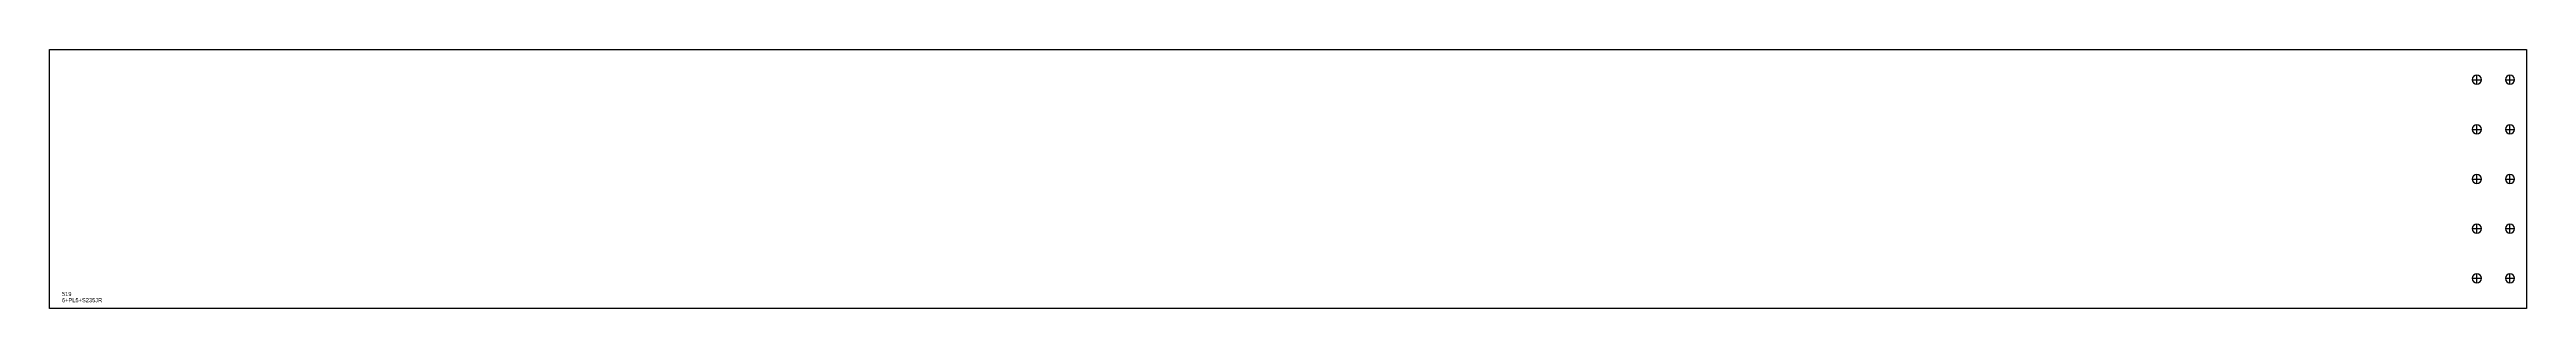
# Model space of a CAD drawing. Extents: x 0 to 5990, y 0 to 626.
import ezdxf

# ---------------------------------------------------------------- set-up
doc = ezdxf.new("R2010")
doc.units = 0
for name, color, linetype in [('22', 7, 'CONTINUOUS'), ('CUT', 7, 'CONTINUOUS'), ('SCRIBE', 3, 'CONTINUOUS'), ('TEXT', 7, 'CONTINUOUS')]:
    doc.layers.add(name, color=color, linetype=linetype)

msp = doc.modelspace()

# ---------------------------------------------------------------- linework, layer by layer
at = {"layer": '22', "color": 7, "linetype": 'CONTINUOUS'}
for p, q in [((5859, 553), (5881, 553)), ((5870, 542), (5870, 564)), ((5939, 553), (5961, 553)), ((5950, 542), (5950, 564)), ((5859, 433), (5881, 433)), ((5870, 422), (5870, 444)), ((5939, 433), (5961, 433)), ((5950, 422), (5950, 444)), ((5859, 313), (5881, 313)), ((5870, 302), (5870, 324)), ((5939, 313), (5961, 313)), ((5950, 302), (5950, 324)), ((5859, 193), (5881, 193)), ((5870, 182), (5870, 204)), ((5939, 193), (5961, 193)), ((5950, 182), (5950, 204)), ((5859, 73), (5881, 73)), ((5870, 62), (5870, 84)), ((5939, 73), (5961, 73)), ((5950, 62), (5950, 84))]:
    msp.add_line(p, q, dxfattribs=at)
for points in [[(5870, 564, 1), (5870, 542, 1)], [(5950, 564, 1), (5950, 542, 1)], [(5870, 444, 1), (5870, 422, 1)], [(5950, 444, 1), (5950, 422, 1)], [(5870, 324, 1), (5870, 302, 1)], [(5950, 324, 1), (5950, 302, 1)], [(5870, 204, 1), (5870, 182, 1)], [(5950, 204, 1), (5950, 182, 1)], [(5870, 84, 1), (5870, 62, 1)], [(5950, 84, 1), (5950, 62, 1)]]:
    msp.add_lwpolyline(points, format="xyb", close=True, dxfattribs=at)
at = {"layer": 'CUT', "color": 7, "linetype": 'CONTINUOUS'}
msp.add_lwpolyline([(0, 0), (0, 626), (5990, 626), (5990, 0)], close=True, dxfattribs=at)

# ---------------------------------------------------------------- texts
at = {"layer": 'SCRIBE', "color": 3}
msp.add_text('519', height=10, dxfattribs=at).set_placement((30, 30))
at = {"layer": 'TEXT', "color": 7}
msp.add_text('6+PL5+S235JR', height=10, dxfattribs=at).set_placement((30, 15))

doc.saveas('drawing.dxf')
